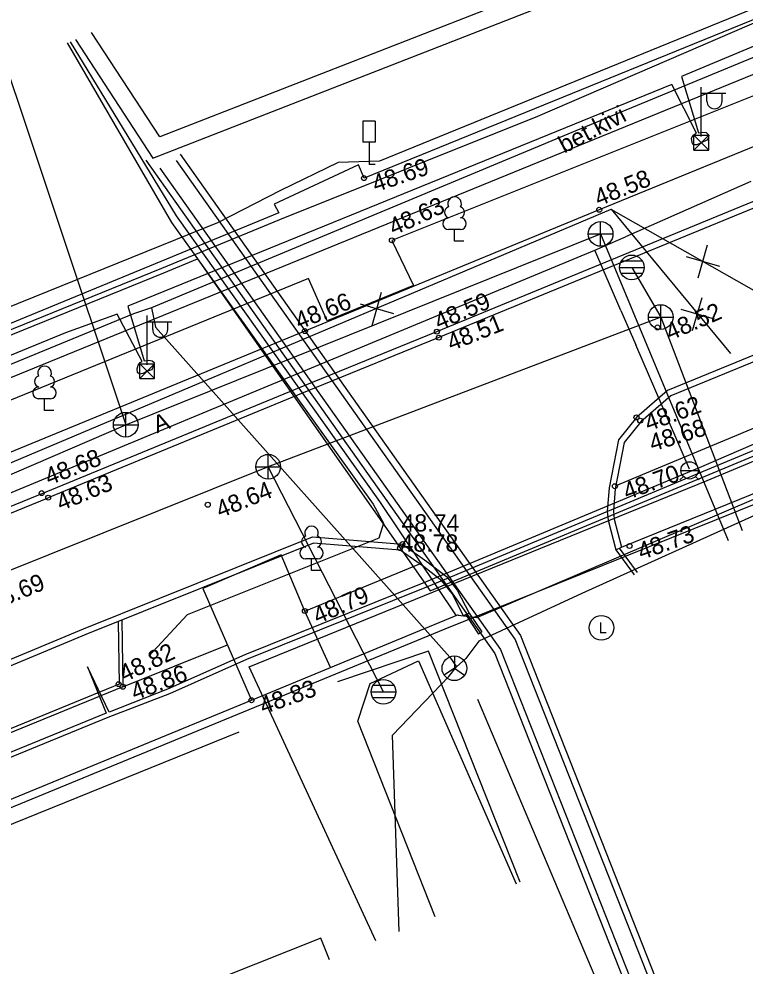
# Model space of a CAD drawing. Extents: x 641435 to 642280, y 6455888 to 6456393.
# Drawn here: x 641579.19 to 641608.58, y 6455957.95 to 6455996.3 of the extents above; entities that cross this region are included whole.
import ezdxf

# ---------------------------------------------------------------- set-up
doc = ezdxf.new("R2010")
doc.units = 0
for name, color, linetype in [('AED', 7, 'Continuous'), ('DKAEV', 7, 'Continuous'), ('HOONE', 7, 'Continuous'), ('KAEV', 7, 'Continuous'), ('KKAEV', 7, 'Continuous'), ('KORGUS-EH2000', 7, 'Continuous'), ('KTRASS', 7, 'Continuous'), ('LIIKLUS', 7, 'Continuous'), ('MOOTPIIR', 7, 'Continuous'), ('MPKAABEL', 7, 'Continuous'), ('MPOHULIIN', 7, 'Continuous'), ('POST', 7, 'Continuous'), ('PUU', 7, 'Continuous'), ('SIKAEV', 7, 'Continuous'), ('SITRASS', 7, 'Continuous'), ('SKKAEV', 7, 'Continuous'), ('SKTRASS', 7, 'Continuous'), ('TEE', 7, 'Continuous'), ('TTRASS', 7, 'Continuous'), ('VEEKOGU', 7, 'Continuous'), ('VKAEV', 7, 'Continuous'), ('VTRASS', 7, 'Continuous')]:
    doc.layers.add(name, color=color, linetype=linetype)

# ---------------------------------------------------------------- blocks, each defined once
blk = doc.blocks.new('TUKAEV_1')
at = {"layer": 'SITRASS'}
blk.add_circle((0, 0), 100, dxfattribs=at)
blk.add_text('L', height=90, dxfattribs=at).set_placement((-22.4, -45))
blk = doc.blocks.new('SIKAEV_3')
at = {"layer": 'KKAEV'}
for p, q in [((0, 100), (0, 0)), ((0, 0), (-83, -55)), ((0, 0), (83, -55))]:
    blk.add_line(p, q, dxfattribs=at)
blk.add_circle((0, 0), 100, dxfattribs=at)
blk = doc.blocks.new('KAKAEV_6')
at = {"layer": 'DKAEV'}
for p, q in [((0, -100), (0, 100)), ((-100, 0), (100, 0))]:
    blk.add_line(p, q, dxfattribs=at)
blk.add_circle((0, 0), 100, dxfattribs=at)
blk = doc.blocks.new('VESIIB_5')
at = {"layer": 'MPOHULIIN'}
for p, q in [((-70, 0), (70, 0)), ((-49.5, -49.5), (-77.4, -77.4)), ((49.5, -49.5), (77.4, -77.4))]:
    blk.add_line(p, q, dxfattribs=at)
blk.add_circle((0, 0), 70, dxfattribs=at)

msp = doc.modelspace()

# ---------------------------------------------------------------- linework, layer by layer
at = {"layer": 'AED'}
for points in [[(641599.478, 6455961.348), (641595.76, 6455970.7), (641592.079, 6455969.457)], [(641588.093, 6455967.42), (641567.336, 6455959.015), (641567.894, 6455957.635), (641564.544, 6455956.29)]]:
    msp.add_lwpolyline(points, dxfattribs=at)
at = {"layer": 'HOONE'}
msp.add_lwpolyline([(641591.763, 6455958.203), (641591.404, 6455959.084), (641579.374, 6455954.288), (641579.771, 6455953.313)], dxfattribs=at)
at = {"layer": 'KORGUS-EH2000'}
for centre in [(641593.155, 6455989.859), (641602.677, 6455988.576), (641594.284, 6455987.338), (641590.76, 6455983.663), (641596.104, 6455983.641), (641605.034, 6455983.812), (641596.185, 6455983.399), (641604.183, 6455980.169), (641604.337, 6455980.036), (641603.312, 6455977.383), (641580.105, 6455977.103), (641580.369, 6455976.917), (641586.83, 6455976.633), (641594.708, 6455975.039), (641594.61, 6455974.878), (641603.904, 6455974.964), (641590.758, 6455972.329), (641583.22, 6455969.367), (641583.387, 6455969.263), (641588.598, 6455968.717)]:
    msp.add_circle(centre, 0.1, dxfattribs=at)
at = {"layer": 'KTRASS'}
for p, q in [((641583.509, 6455979.874), (641602.734, 6455987.599)), ((641566.291, 6455972.413), (641583.509, 6455979.874))]:
    msp.add_line(p, q, dxfattribs=at)
for points in [[(641577.526, 6455997.8), (641583.509, 6455979.874)], [(641602.734, 6455987.599), (641607.901, 6455975.186)]]:
    msp.add_lwpolyline(points, dxfattribs=at)
at = {"layer": 'LIIKLUS'}
for p, q in [((641593.11, 6455992.165), (641593.11, 6455991.315)), ((641593.61, 6455992.165), (641593.11, 6455992.165)), ((641593.61, 6455992.165), (641593.61, 6455991.315)), ((641593.61, 6455991.315), (641593.11, 6455991.315)), ((641593.36, 6455991.315), (641593.36, 6455990.415)), ((641593.61, 6455990.415), (641593.36, 6455990.415))]:
    msp.add_line(p, q, dxfattribs=at)
at = {"layer": 'MOOTPIIR'}
for points in [[(641632.004, 6456006.148), (641593.786, 6455990.542), (641592.107, 6455990.488), (641589.776, 6455989.351), (641587.229, 6455988.051), (641561.363, 6455977.585), (641520.432, 6455960.567)], [(641500.415, 6455931.48), (641535.565, 6455945.946), (641539.575, 6455934.242), (641542.002, 6455934.189), (641549.81, 6455937.247), (641544.165, 6455949.32), (641566.657, 6455959.356), (641596.434, 6455971.605), (641616.601, 6455979.733)]]:
    msp.add_lwpolyline(points, dxfattribs=at)
at = {"layer": 'MPKAABEL'}
for points in [[(641563.57, 6455979.396), (641564.514, 6455977.91), (641574.967, 6455982.149), (641584.973, 6455986.211), (641589.75, 6455988.183), (641600.195, 6455992.361), (641611.418, 6455997.227), (641609.747, 6456003.373), (641610.633, 6456006.337), (641610.233, 6456008.146)], [(641632.042, 6456001.075), (641631.872, 6456000.986), (641631.717, 6456000.974), (641631.64, 6456001.087), (641631.64, 6456001.245), (641631.714, 6456001.367), (641631.859, 6456001.484), (641631.268, 6456002.797), (641630.854, 6456004.097), (641626.934, 6456002.745), (641606.009, 6455993.973), (641606.689, 6455991.695), (641606.863, 6455991.722), (641607.006, 6455991.707), (641607.115, 6455991.604), (641607.087, 6455991.47), (641607.031, 6455991.39), (641606.808, 6455991.294)], [(641581.142, 6455995.332), (641585.36, 6455988.06), (641593.53, 6455976.66), (641593.95, 6455975.88), (641593.76, 6455975.28), (641585.99, 6455972.17), (641584.44, 6455970.5)], [(641581.26, 6455995.383), (641585.55, 6455988.33), (641593.78, 6455976.76), (641596.86, 6455972.18), (641597.72, 6455972.07), (641616.26, 6455979.99), (641620.19, 6455981.62), (641620.82, 6455981.25), (641621.46, 6455979.89)], [(641606.808, 6455991.294), (641606.626, 6455991.209), (641606.483, 6455991.209), (641606.437, 6455991.306), (641606.409, 6455991.477), (641606.483, 6455991.598), (641606.561, 6455991.648), (641606.611, 6455991.684), (641605.613, 6455993.653), (641583.589, 6455984.68), (641584.25, 6455982.457), (641584.447, 6455982.482), (641584.573, 6455982.46), (641584.658, 6455982.388), (641584.636, 6455982.252), (641584.561, 6455982.101), (641584.373, 6455982.045)], [(641563.57, 6455979.396), (641564.513, 6455977.693), (641575.042, 6455981.964), (641585.049, 6455986.026), (641586.42, 6455986.592), (641595.827, 6455973.141), (641606.968, 6455977.796), (641611.886, 6455979.848), (641620.169, 6455983.08), (641622.404, 6455980.234)], [(641584.373, 6455982.045), (641584.199, 6455981.941), (641584.06, 6455981.922), (641583.978, 6455981.991), (641583.966, 6455982.13), (641584.016, 6455982.287), (641584.095, 6455982.394), (641584.167, 6455982.437), (641583.158, 6455984.355), (641581.072, 6455983.588), (641560.531, 6455975.156), (641561.376, 6455973.137), (641561.641, 6455973.231), (641561.833, 6455973.116), (641561.919, 6455972.988), (641561.769, 6455972.835), (641561.548, 6455972.724)], [(641621.3, 6455979.694), (641619.954, 6455983.183), (641611.811, 6455980.034), (641606.891, 6455977.98), (641595.75, 6455973.326), (641588.402, 6455970.371), (641585.278, 6455968.976), (641582.788, 6455968.011), (641572.738, 6455963.894), (641558.952, 6455958.111), (641557.134, 6455957.324), (641545.26, 6455952.512), (641548.567, 6455943.729), (641552.164, 6455937.292), (641558.439, 6455939.656), (641558.357, 6455939.86)], [(641593.638, 6455958.967), (641588.508, 6455970.071), (641607.045, 6455977.611), (641611.96, 6455979.663), (641619.882, 6455982.734), (641621.3, 6455979.694)], [(641611.589, 6455980.229), (641606.814, 6455978.165), (641595.674, 6455973.511), (641588.324, 6455970.555), (641585.201, 6455969.161), (641582.843, 6455968.234), (641581.956, 6455970.068), (641582.714, 6455968.197), (641572.662, 6455964.079), (641562.723, 6455959.963), (641557.163, 6455957.568), (641556.314, 6455959.425), (641557.057, 6455957.508), (641545.185, 6455952.697), (641531.292, 6455947.395), (641530.62, 6455948.755), (641531.139, 6455947.316), (641520.667, 6455942.908)], [(641597.743, 6455968.757), (641603.542, 6455955.067), (641603.986, 6455953.906)]]:
    msp.add_lwpolyline(points, dxfattribs=at)
at = {"layer": 'POST'}
for p, q in [((641606.808, 6455991.544), (641606.808, 6455993.544)), ((641606.808, 6455993.294), (641607.808, 6455993.294)), ((641607.035, 6455992.973), (641607.035, 6455993.294)), ((641607.648, 6455992.973), (641607.648, 6455993.294)), ((641607.108, 6455991.594), (641606.508, 6455990.994)), ((641607.108, 6455990.994), (641606.508, 6455991.594)), ((641606.508, 6455991.594), (641607.108, 6455991.594)), ((641606.508, 6455990.994), (641606.508, 6455991.594)), ((641606.808, 6455991.294), (641606.808, 6455991.294)), ((641607.108, 6455990.994), (641607.108, 6455991.594)), ((641606.508, 6455990.994), (641607.108, 6455990.994)), ((641584.373, 6455982.295), (641584.373, 6455984.295)), ((641584.373, 6455984.045), (641585.373, 6455984.045)), ((641584.599, 6455983.724), (641584.599, 6455984.045)), ((641585.212, 6455983.724), (641585.212, 6455984.045)), ((641584.673, 6455982.345), (641584.073, 6455981.745)), ((641584.673, 6455981.745), (641584.073, 6455982.345)), ((641584.073, 6455982.345), (641584.673, 6455982.345)), ((641584.073, 6455981.745), (641584.073, 6455982.345)), ((641584.373, 6455982.045), (641584.373, 6455982.045)), ((641584.673, 6455981.745), (641584.673, 6455982.345)), ((641584.073, 6455981.745), (641584.673, 6455981.745))]:
    msp.add_line(p, q, dxfattribs=at)
for centre in [(641607.342, 6455992.973), (641584.906, 6455983.724)]:
    msp.add_arc(centre, 0.306, 180, 0, dxfattribs=at)
at = {"layer": 'PUU'}
for p, q in [((641597.06, 6455987.776), (641596.58, 6455987.776)), ((641596.82, 6455987.301), (641596.82, 6455987.776)), ((641597.2, 6455987.301), (641596.82, 6455987.301)), ((641580.463, 6455980.924), (641579.983, 6455980.924)), ((641580.223, 6455980.449), (641580.223, 6455980.924)), ((641580.603, 6455980.449), (641580.223, 6455980.449)), ((641591.27, 6455974.44), (641590.79, 6455974.44)), ((641591.03, 6455973.965), (641591.03, 6455974.44)), ((641591.41, 6455973.965), (641591.03, 6455973.965))]:
    msp.add_line(p, q, dxfattribs=at)
for centre, radius, start, end in [((641596.82, 6455988.821), 0.277, 332.5799, 207.4201), ((641596.65, 6455988.474), 0.233, 109.0217, 253.1415), ((641596.99, 6455988.474), 0.233, 286.8508, 70.9859), ((641596.583, 6455988.013), 0.238, 90.0016, 269.3953), ((641597.057, 6455988.013), 0.238, 270.6047, 89.9984), ((641580.223, 6455981.969), 0.277, 332.5799, 207.4201), ((641580.053, 6455981.622), 0.233, 109.0217, 253.1415), ((641580.393, 6455981.622), 0.233, 286.8508, 70.9859), ((641579.986, 6455981.161), 0.238, 90.0016, 269.3953), ((641580.46, 6455981.161), 0.238, 270.6047, 89.9984), ((641591.03, 6455975.485), 0.277, 332.5799, 207.4201), ((641590.86, 6455975.138), 0.233, 109.0217, 253.1415), ((641591.2, 6455975.138), 0.233, 286.8508, 70.9859), ((641590.793, 6455974.677), 0.238, 90.0016, 269.3953), ((641591.267, 6455974.677), 0.238, 270.6047, 89.9984)]:
    msp.add_arc(centre, radius, start, end, dxfattribs=at)
at = {"layer": 'SITRASS'}
for points in [[(641545.425, 6455968.197), (641546.267, 6455968.543), (641547.186, 6455968.858), (641624.134, 6456000.291)], [(641618.763, 6455998.784), (641617.732, 6455998.395), (641601.723, 6455991.774), (641584.553, 6455984.609)], [(641584.553, 6455984.609), (641583.828, 6455984.359), (641563.01, 6455975.786)], [(641584.553, 6455984.609), (641584.719, 6455983.828), (641596.622, 6455970.466), (641596.897, 6455970.069)], [(641622.151, 6455970.925), (641617.194, 6455978.994), (641616.949, 6455979.143), (641616.506, 6455979.197), (641615.656, 6455979.036), (641613.056, 6455978.052), (641601.967, 6455973.043), (641597.804, 6455971.113), (641597.271, 6455970.411), (641596.897, 6455970.069)], [(641594.573, 6455959.348), (641594.307, 6455967.297), (641596.582, 6455969.681), (641596.897, 6455970.069)]]:
    msp.add_lwpolyline(points, dxfattribs=at)
at = {"layer": 'SKKAEV'}
for p, q in [((641604.424, 6455986.493), (641603.564, 6455986.493)), ((641603.494, 6455986.243), (641604.494, 6455986.243)), ((641604.424, 6455985.993), (641603.564, 6455985.993)), ((641605.167, 6455983.734), (641605.167, 6455984.734)), ((641604.667, 6455984.234), (641605.667, 6455984.234)), ((641589.276, 6455977.671), (641589.276, 6455978.671)), ((641588.776, 6455978.171), (641589.776, 6455978.171)), ((641593.441, 6455969.057), (641594.441, 6455969.057)), ((641594.371, 6455969.307), (641593.511, 6455969.307)), ((641594.371, 6455968.807), (641593.511, 6455968.807))]:
    msp.add_line(p, q, dxfattribs=at)
for centre in [(641603.994, 6455986.243), (641605.167, 6455984.234), (641589.276, 6455978.171), (641593.941, 6455969.057)]:
    msp.add_circle(centre, 0.5, dxfattribs=at)
at = {"layer": 'SKTRASS'}
for p, q in [((641606.676, 6455985.816), (641607.061, 6455987.162)), ((641606.195, 6455986.682), (641607.541, 6455986.296)), ((641593.483, 6455983.896), (641593.868, 6455985.242)), ((641593.002, 6455984.762), (641594.348, 6455984.377)), ((641606.457, 6455983.684), (641606.842, 6455985.03)), ((641605.977, 6455984.55), (641607.323, 6455984.164))]:
    msp.add_line(p, q, dxfattribs=at)
for points in [[(641546.903, 6455957.129), (641544.225, 6455963.709), (641603.154, 6455988.604), (641607.988, 6455982.763)], [(641603.14, 6455988.598), (641610.235, 6455984.586)], [(641603.994, 6455986.243), (641605.167, 6455984.234)], [(641605.167, 6455984.234), (641589.276, 6455978.171)], [(641605.167, 6455984.234), (641608.457, 6455975.587)], [(641589.276, 6455978.171), (641578.134, 6455973.7)], [(641593.941, 6455969.057), (641589.276, 6455978.171)]]:
    msp.add_lwpolyline(points, dxfattribs=at)
at = {"layer": 'TEE'}
for p, q in [((641611.604, 6455980.849), (641603.343, 6455977.396)), ((641590.758, 6455972.329), (641595.412, 6455974.238)), ((641583.387, 6455969.263), (641587.622, 6455970.966))]:
    msp.add_line(p, q, dxfattribs=at)
for points in [[(641704.83, 6456028.275), (641694.261, 6456024.07), (641687.577, 6456021.167), (641676.026, 6456016.465), (641673.674, 6456015.504), (641646.949, 6456004.798), (641643.317, 6456003.022), (641640.394, 6456001.852), (641632.243, 6455998.488), (641632.243, 6455998.488), (641627.642, 6455996.61), (641618.552, 6455992.874), (641596.09, 6455983.63), (641591.061, 6455981.579), (641580.274, 6455977.148)], [(641704.922, 6456028.043), (641694.357, 6456023.839), (641687.674, 6456020.937), (641676.12, 6456016.234), (641673.768, 6456015.272), (641647.051, 6456004.569), (641643.418, 6456002.793), (641640.487, 6456001.62), (641640.487, 6456001.62), (641632.568, 6455998.351), (641627.737, 6455996.379), (641618.647, 6455992.643), (641596.185, 6455983.399), (641591.156, 6455981.348), (641580.369, 6455976.917)], [(641603.574, 6455974.915), (641622.674, 6455982.666), (641623.093, 6455981.707), (641624.612, 6455982.388), (641624.216, 6455983.31), (641636.33, 6455988.31), (641642.075, 6455990.685), (641647.304, 6455992.859), (641657.263, 6455996.892), (641675.561, 6456004.33), (641679.104, 6456005.848), (641696.453, 6456012.978), (641704.026, 6456016.076), (641716.777, 6456021.4)], [(641641.441, 6456013.429), (641642.03, 6456012.002), (641632.478, 6456008.106), (641633.213, 6456006.195), (641617.549, 6455999.792), (641614.581, 6455998.596), (641593.155, 6455989.859), (641592.925, 6455990.394), (641589.518, 6455988.81), (641589.705, 6455988.455), (641574.909, 6455982.348), (641567.2, 6455979.281), (641557.826, 6455975.435), (641549.183, 6455971.711), (641549.273, 6455971.469), (641547.445, 6455970.757), (641547.24, 6455971.111), (641542.658, 6455969.222), (641532.614, 6455965.104), (641524.086, 6455961.495), (641520.19, 6455959.947), (641519.555, 6455961.361)], [(641638.352, 6456006.459), (641638.685, 6456005.476), (641638.652, 6456005.416), (641634.917, 6456003.849), (641618.689, 6455997.241), (641619.503, 6455995.462), (641616.532, 6455994.292), (641615.808, 6455995.941), (641594.284, 6455987.338), (641595.16, 6455985.506), (641591.665, 6455984.074), (641590.904, 6455985.79), (641576.219, 6455979.803), (641568.293, 6455976.564), (641559.022, 6455972.76), (641559.836, 6455970.931)], [(641611.194, 6455992.062), (641602.677, 6455988.576), (641590.76, 6455983.663), (641575.264, 6455977.292), (641563.125, 6455972.27), (641551.003, 6455967.335), (641541.714, 6455963.493), (641533.179, 6455959.911), (641525.068, 6455956.58), (641514.277, 6455952.074), (641503.05, 6455947.365), (641491.44, 6455942.483), (641485.187, 6455939.84), (641480.03, 6455937.898), (641473.224, 6455935.562), (641465.502, 6455933.017)], [(641629.974, 6455991), (641629.872, 6455991.257), (641620.263, 6455987.337), (641605.445, 6455981.264), (641604.183, 6455980.169), (641603.454, 6455979.256), (641603.073, 6455977.319), (641603.002, 6455976.374), (641603.035, 6455976.011), (641603.345, 6455974.804)], [(641629.742, 6455990.908), (641629.733, 6455990.93), (641620.358, 6455987.106), (641605.578, 6455981.048), (641604.364, 6455979.995), (641603.688, 6455979.148), (641603.318, 6455977.271), (641603.253, 6455976.376), (641603.282, 6455976.054), (641603.574, 6455974.915)], [(641580.275, 6455977.148), (641570.019, 6455972.964), (641556.458, 6455967.378), (641541.49, 6455961.258), (641526.57, 6455955.026), (641523.22, 6455953.647), (641512.583, 6455949.156), (641493.769, 6455941.288), (641485.188, 6455937.802), (641479.877, 6455935.738), (641473.307, 6455933.201), (641463.581, 6455930.597), (641459.284, 6455929.37), (641439.864, 6455925.984)], [(641439.907, 6455925.738), (641459.34, 6455929.126), (641463.648, 6455930.356), (641473.385, 6455932.963), (641479.967, 6455935.505), (641485.527, 6455937.666), (641485.527, 6455937.666), (641493.865, 6455941.057), (641512.68, 6455948.926), (641523.316, 6455953.416), (641526.666, 6455954.795), (641541.585, 6455961.027), (641556.553, 6455967.147), (641570.114, 6455972.733), (641580.369, 6455976.917)], [(641542.636, 6455949.833), (641542.267, 6455950.822), (641542.106, 6455952.105), (641542.239, 6455952.516), (641542.967, 6455954.685), (641544.08, 6455955.911), (641544.57, 6455956.248), (641572.443, 6455967.703), (641581.799, 6455971.612), (641591.072, 6455975.332), (641594.708, 6455975.039), (641595.701, 6455974.341), (641596.488, 6455973.731), (641596.93, 6455973.178), (641597.405, 6455972.247)], [(641597.182, 6455972.133), (641596.719, 6455973.042), (641596.311, 6455973.551), (641595.557, 6455974.136), (641594.62, 6455974.795), (641591.111, 6455975.078), (641581.894, 6455971.381), (641572.539, 6455967.472), (641544.69, 6455956.027), (641544.246, 6455955.721), (641543.187, 6455954.556), (641542.476, 6455952.436), (641542.361, 6455952.082), (641542.512, 6455950.882), (641542.866, 6455949.93)], [(641603.345, 6455974.804), (641603.574, 6455974.915)], [(641603.345, 6455974.804), (641604.097, 6455973.801)], [(641603.482, 6455974.87), (641604.217, 6455973.891)], [(641591.802, 6455970.047), (641590.758, 6455972.329), (641589.795, 6455974.598), (641586.634, 6455973.241), (641588.598, 6455968.717)], [(641542.866, 6455949.93), (641556.756, 6455955.627), (641557.156, 6455955.208), (641561.247, 6455956.891), (641561.129, 6455957.404), (641588.598, 6455968.717), (641591.802, 6455970.047), (641596.981, 6455972.184)], [(641597.405, 6455972.247), (641597.182, 6455972.133)], [(641597.27, 6455972.178), (641597.793, 6455971.396)], [(641597.405, 6455972.247), (641597.918, 6455971.48)], [(641583.357, 6455971.968), (641583.357, 6455971.968), (641583.387, 6455969.263), (641573.721, 6455965.303), (641560.992, 6455960.059), (641559.125, 6455961.959)], [(641583.208, 6455971.908), (641583.236, 6455969.363), (641573.664, 6455965.442), (641561.028, 6455960.236), (641559.274, 6455962.021)], [(641597.918, 6455971.48), (641597.793, 6455971.396)]]:
    msp.add_lwpolyline(points, dxfattribs=at)
at = {"layer": 'TTRASS'}
for points in [[(641613.147, 6456002.556), (641584.89, 6455991.53), (641582.129, 6455995.76)], [(641581.47, 6455995.474), (641584.61, 6455990.67), (641613.427, 6456001.918)], [(641584.323, 6455990.59), (641598.45, 6455970.609), (641604.902, 6455954.256)], [(641605.815, 6455954.605), (641599.272, 6455971.19), (641585.563, 6455990.578)], [(641585.711, 6455990.823), (641599.486, 6455971.342), (641606.054, 6455954.696)], [(641584.894, 6455990.268), (641598.68, 6455970.772), (641605.157, 6455954.353)]]:
    msp.add_lwpolyline(points, dxfattribs=at)
at = {"layer": 'VEEKOGU'}
msp.add_lwpolyline([(641596.033, 6455959.944), (641592.91, 6455967.864), (641593.397, 6455969.394), (641595.362, 6455970.317), (641599.31, 6455961.28)], dxfattribs=at)
at = {"layer": 'VTRASS'}
for points in [[(641608.814, 6455989.722), (641603.742, 6455987.48)], [(641534.356, 6455958.866), (641555.072, 6455967.005), (641561.413, 6455969.736), (641570.771, 6455973.773), (641602.494, 6455986.936), (641603.742, 6455987.48)], [(641603.557, 6455984.502), (641602.494, 6455986.936)], [(641603.557, 6455984.502), (641604.16, 6455983.106)], [(641606.327, 6455978.077), (641604.16, 6455983.106)]]:
    msp.add_lwpolyline(points, dxfattribs=at)

# ---------------------------------------------------------------- block references
at = {"layer": 'KAEV', "xscale": 0.005, "yscale": 0.005}
msp.add_blockref('TUKAEV_1', (641602.767, 6455971.649), dxfattribs=at)
at = {"layer": 'KKAEV', "xscale": 0.005, "yscale": 0.005}
for p in [(641602.734, 6455987.599), (641583.509, 6455979.874)]:
    msp.add_blockref('KAKAEV_6', p, dxfattribs=at)
at = {"layer": 'SIKAEV', "xscale": 0.005, "yscale": 0.005}
msp.add_blockref('SIKAEV_3', (641596.814, 6455970.011), dxfattribs=at)
at = {"layer": 'VKAEV', "xscale": 0.005, "yscale": 0.005}
msp.add_blockref('VESIIB_5', (641606.333, 6455978.025), dxfattribs=at)

# ---------------------------------------------------------------- texts
at = {"layer": 'KORGUS-EH2000'}
for s, rotation, p in [(' 48.69', 18.78, (641593.38, 6455989.196)), (' 48.58', 21.9195, (641602.413, 6455988.612)), (' 48.63', 24.6104, (641594.121, 6455987.413)), (' 48.66', 22.222, (641590.296, 6455983.62)), (' 48.59', 23.257, (641595.948, 6455983.597)), (' 48.52', 23.2595, (641605.31, 6455983.169)), (' 48.51', 21.8557, (641596.446, 6455982.749)), (' 48.62', 20.0421, (641604.423, 6455979.511)), (' 48.68', 17.0265, (641604.579, 6455978.705)), (' 48.68', 21.6141, (641580.161, 6455977.312)), (' 48.70', 20.1947, (641603.554, 6455976.726)), (' 48.63', 22.4347, (641580.636, 6455976.27)), (' 48.64', 22.0388, (641587.093, 6455975.984)), (' 48.73', 19.4397, (641604.137, 6455974.304)), (' 48.69', 22.1053, (641577.884, 6455972.245)), (' 48.79', 23.4729, (641591.037, 6455971.687)), (' 48.82', 25.2564, (641583.214, 6455969.321)), (' 48.86', 20.7457, (641583.635, 6455968.608)), (' 48.83', 19.2718, (641588.829, 6455968.056))]:
    msp.add_text(s, height=0.7, rotation=rotation, dxfattribs=at).set_placement(p)
for s, p in [(' 48.74', (641594.411, 6455975.548)), (' 48.78', (641594.369, 6455974.732))]:
    msp.add_text(s, height=0.7, dxfattribs=at).set_placement(p)
at = {"layer": 'TEE'}
for s, rotation, p in [('bet.kivi', 27.8797, (641601.263, 6455990.844)), ('A', 20.5478, (641584.774, 6455979.523))]:
    msp.add_text(s, height=0.7, rotation=rotation, dxfattribs=at).set_placement(p)

doc.saveas('drawing.dxf')
